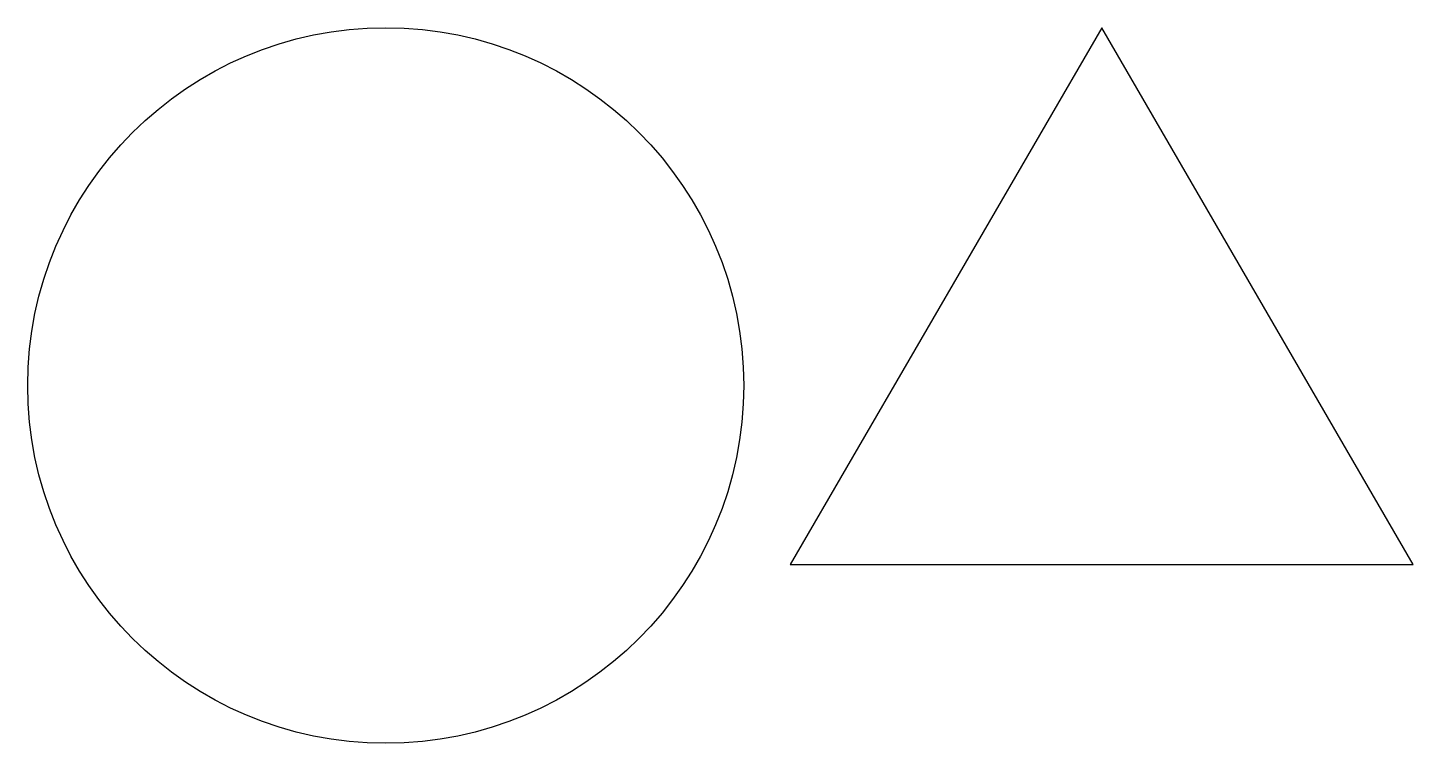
# Model space of a CAD drawing. Extents: x -100 to 287, y -100 to 100.
import ezdxf

# ---------------------------------------------------------------- set-up
doc = ezdxf.new("R2010")
doc.units = 0
doc.header["$LTSCALE"] = 1000
doc.header["$MEASUREMENT"] = 0

# ---------------------------------------------------------------- blocks, each defined once
blk = doc.blocks.new('12345')
blk.add_lwpolyline([(0, 100), (-87, -50), (87, -50)], close=True)

msp = doc.modelspace()

# ---------------------------------------------------------------- linework, layer by layer
msp.add_circle((0, 0), 100)

# ---------------------------------------------------------------- block references
msp.add_blockref('12345', (200, 0))

doc.saveas('drawing.dxf')
